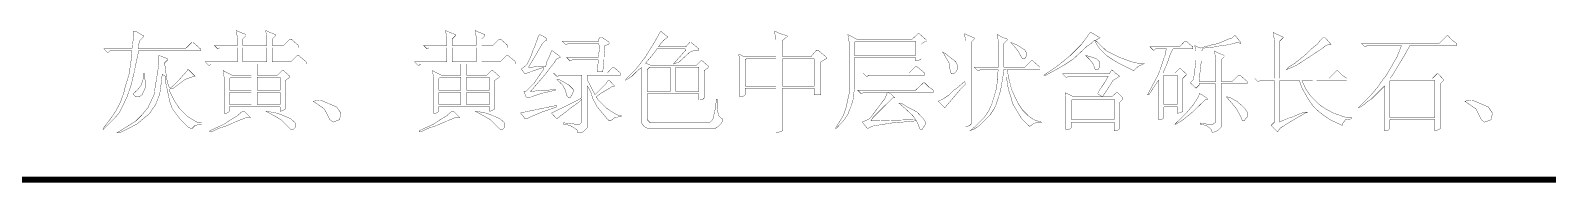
# Model space of a CAD drawing. Extents: x 94 to 452, y -72 to 1042.
# Drawn here: x 222.3 to 273, y 617.2 to 622.3 of the extents above; entities that cross this region are included whole.
import ezdxf

# ---------------------------------------------------------------- set-up
doc = ezdxf.new("R2010")
doc.units = 0
doc.header["$MEASUREMENT"] = 0
doc.layers.add('TREE_LAYER', color=7, linetype='Continuous')

msp = doc.modelspace()

# ---------------------------------------------------------------- linework, layer by layer
at = {"layer": 'TREE_LAYER'}
for points, const_width, elevation in [([(225.78607, 622.276696), (225.703717, 622.276696), (225.703717, 622.139441), (225.66254, 621.6865), (224.715481, 621.6865), (224.825285, 621.576696), (224.866462, 621.576696), (224.907638, 621.617873), (225.648815, 621.617873), (225.648815, 621.604147), (225.635089, 621.466892), (225.635089, 621.384539), (225.566462, 620.917873), (225.566462, 620.876696), (225.415481, 620.368853), (225.415481, 620.327677), (225.264501, 619.888461), (225.08607, 619.559049), (224.935089, 619.339441), (224.715481, 619.051206), (224.68803, 618.982579), (225.099795, 619.394343), (225.23705, 619.559049), (225.484109, 620.066892), (225.635089, 620.506108), (225.676266, 620.698265), (225.744893, 620.972775), (225.744893, 621.000226), (225.854697, 621.521794), (225.868423, 621.617873), (227.940972, 621.617873), (227.940972, 621.6865), (227.693913, 621.906108), (227.652736, 621.906108), (227.433129, 621.6865), (225.868423, 621.6865), (225.868423, 621.713951), (225.895874, 621.947284), (226.033129, 622.084539), (226.033129, 622.125716), (225.78607, 622.276696), (225.78607, 622.276696)], 0.01, 28), ([(229.135089, 622.304147), (229.135089, 622.304147), (229.135089, 622.290422), (229.176266, 622.070814), (229.176266, 621.796304), (229.16254, 621.796304), (228.407638, 621.796304), (228.517442, 621.6865), (228.544893, 621.6865), (228.58607, 621.727677), (229.16254, 621.727677), (229.176266, 621.713951), (229.176266, 621.247284), (229.16254, 621.247284), (228.105678, 621.247284), (228.215481, 621.137481), (228.256658, 621.137481), (228.297834, 621.178657), (229.642932, 621.178657), (229.642932, 621.164932), (229.642932, 620.808069), (229.642932, 620.808069), (228.984109, 620.808069), (228.695874, 620.959049), (228.73705, 620.71199), (228.73705, 619.531598), (228.819403, 619.531598), (228.874305, 619.559049), (228.915481, 619.600226), (228.915481, 619.737481), (228.915481, 619.751206), (230.589991, 619.751206), (230.603717, 619.737481), (230.603717, 619.600226), (230.644893, 619.600226), (230.740972, 619.641402), (230.782148, 619.668853), (230.782148, 620.629637), (230.919403, 620.725716), (230.933129, 620.739441), (230.933129, 620.766892), (230.713521, 620.959049), (230.672344, 620.959049), (230.521364, 620.808069), (229.835089, 620.808069), (229.835089, 620.808069), (229.835089, 621.164932), (229.835089, 621.178657), (231.482148, 621.178657), (231.482148, 621.247284), (231.221364, 621.466892), (231.180187, 621.466892), (230.960579, 621.247284), (230.342932, 621.247284), (230.342932, 621.247284), (230.342932, 621.713951), (230.342932, 621.727677), (231.221364, 621.727677), (231.221364, 621.796304), (230.974305, 622.015912), (230.933129, 622.015912), (230.713521, 621.796304), (230.342932, 621.796304), (230.342932, 621.796304), (230.342932, 622.015912), (230.452736, 622.125716), (230.452736, 622.166892), (230.274305, 622.23552), (230.123325, 622.304147), (230.123325, 622.304147), (230.123325, 622.290422), (230.164501, 622.070814), (230.164501, 621.796304), (230.150776, 621.796304), (229.354697, 621.796304), (229.354697, 621.796304), (229.354697, 622.015912), (229.464501, 622.125716), (229.464501, 622.166892), (229.28607, 622.23552), (229.135089, 622.304147), (229.135089, 622.304147)], 0.01, 28), ([(236.135089, 622.304147), (236.135089, 622.304147), (236.135089, 622.290422), (236.176266, 622.070814), (236.176266, 621.796304), (236.16254, 621.796304), (235.407638, 621.796304), (235.517442, 621.6865), (235.544893, 621.6865), (235.58607, 621.727677), (236.16254, 621.727677), (236.176266, 621.713951), (236.176266, 621.247284), (236.16254, 621.247284), (235.105678, 621.247284), (235.215481, 621.137481), (235.256658, 621.137481), (235.297834, 621.178657), (236.642932, 621.178657), (236.642932, 621.164932), (236.642932, 620.808069), (236.642932, 620.808069), (235.984109, 620.808069), (235.695874, 620.959049), (235.73705, 620.71199), (235.73705, 619.531598), (235.819403, 619.531598), (235.874305, 619.559049), (235.915481, 619.600226), (235.915481, 619.737481), (235.915481, 619.751206), (237.589991, 619.751206), (237.603717, 619.737481), (237.603717, 619.600226), (237.644893, 619.600226), (237.740972, 619.641402), (237.782148, 619.668853), (237.782148, 620.629637), (237.919403, 620.725716), (237.933129, 620.739441), (237.933129, 620.766892), (237.713521, 620.959049), (237.672344, 620.959049), (237.521364, 620.808069), (236.835089, 620.808069), (236.835089, 620.808069), (236.835089, 621.164932), (236.835089, 621.178657), (238.482148, 621.178657), (238.482148, 621.247284), (238.221364, 621.466892), (238.180187, 621.466892), (237.960579, 621.247284), (237.342932, 621.247284), (237.342932, 621.247284), (237.342932, 621.713951), (237.342932, 621.727677), (238.221364, 621.727677), (238.221364, 621.796304), (237.974305, 622.015912), (237.933129, 622.015912), (237.713521, 621.796304), (237.342932, 621.796304), (237.342932, 621.796304), (237.342932, 622.015912), (237.452736, 622.125716), (237.452736, 622.166892), (237.274305, 622.23552), (237.123325, 622.304147), (237.123325, 622.304147), (237.123325, 622.290422), (237.164501, 622.070814), (237.164501, 621.796304), (237.150776, 621.796304), (236.354697, 621.796304), (236.354697, 621.796304), (236.354697, 622.015912), (236.464501, 622.125716), (236.464501, 622.166892), (236.28607, 622.23552), (236.135089, 622.304147), (236.135089, 622.304147)], 0.01, 28), ([(239.278227, 622.166892), (239.264501, 622.153167), (239.23705, 622.098265), (239.154697, 621.864932), (239.044893, 621.604147), (239.017442, 621.508069), (239.017442, 621.494343), (238.866462, 621.178657), (238.784109, 621.096304), (238.68803, 621.027677), (238.68803, 620.9865), (238.784109, 620.849245), (238.797834, 620.849245), (238.976266, 620.917873), (239.415481, 621.068853), (239.415481, 621.055128), (239.415481, 620.9865), (239.374305, 620.945324), (239.08607, 620.519833), (238.825285, 620.259049), (238.756658, 620.259049), (238.825285, 620.080618), (238.893913, 620.039441), (239.333129, 620.190422), (239.813521, 620.300226), (239.813521, 620.327677), (239.78607, 620.327677), (239.552736, 620.300226), (239.346854, 620.300226), (239.017442, 620.259049), (238.976266, 620.259049), (239.415481, 620.766892), (239.78607, 621.247284), (239.840972, 621.343363), (239.868423, 621.357088), (239.964501, 621.398265), (239.964501, 621.425716), (239.950776, 621.439441), (239.717442, 621.617873), (239.676266, 621.617873), (239.635089, 621.494343), (239.525285, 621.26101), (239.497834, 621.151206), (239.484109, 621.096304), (239.305678, 621.096304), (238.948815, 621.068853), (238.907638, 621.068853), (239.223325, 621.604147), (239.374305, 621.864932), (239.484109, 621.974735), (239.525285, 621.974735), (239.525285, 622.015912), (239.38803, 622.125716), (239.278227, 622.166892), (239.278227, 622.166892)], 0.01, 28), ([(241.323325, 622.084539), (241.309599, 622.084539), (241.240972, 621.988461), (241.254697, 621.947284), (241.240972, 621.947284), (240.033129, 621.947284), (240.142932, 621.837481), (240.184109, 621.837481), (240.225285, 621.864932), (241.254697, 621.864932), (241.282148, 621.741402), (241.282148, 621.700226), (241.240972, 621.398265), (240.184109, 621.398265), (240.293913, 621.288461), (240.335089, 621.288461), (240.36254, 621.315912), (241.240972, 621.315912), (241.240972, 621.302186), (241.213521, 620.917873), (241.391952, 620.917873), (241.433129, 621.343363), (241.433129, 621.41199), (241.460579, 621.6865), (241.460579, 621.796304), (241.474305, 621.796304), (241.570383, 621.837481), (241.61156, 621.864932), (241.61156, 621.906108), (241.391952, 622.057088), (241.323325, 622.084539), (241.323325, 622.084539)], 0.01, 28), ([(243.327246, 622.276696), (243.313521, 622.262971), (243.299795, 622.23552), (243.135089, 621.933559), (242.805678, 621.398265), (242.517442, 621.027677), (242.146854, 620.657088), (242.146854, 620.629637), (242.366462, 620.766892), (242.558619, 620.959049), (242.682148, 621.055128), (242.695874, 621.055128), (242.695874, 621.055128), (242.695874, 619.202186), (242.695874, 619.188461), (242.778227, 619.078657), (242.915481, 619.01003), (245.152736, 619.01003), (245.152736, 619.023755), (245.248815, 619.078657), (245.344893, 619.174735), (245.399795, 619.270814), (245.399795, 619.339441), (245.372344, 619.339441), (245.26254, 619.449245), (245.221364, 619.668853), (245.221364, 619.998265), (245.180187, 619.998265), (245.180187, 619.888461), (245.152736, 619.696304), (245.152736, 619.668853), (245.070383, 619.31199), (244.960579, 619.202186), (242.984109, 619.202186), (242.874305, 619.31199), (242.874305, 620.176696), (242.88803, 620.190422), (244.589991, 620.190422), (244.603717, 620.176696), (244.603717, 619.970814), (244.644893, 619.970814), (244.740972, 619.998265), (244.782148, 620.039441), (244.782148, 620.959049), (244.919403, 621.055128), (244.933129, 621.068853), (244.933129, 621.096304), (244.713521, 621.288461), (244.672344, 621.288461), (244.521364, 621.137481), (242.984109, 621.137481), (242.833129, 621.206108), (242.819403, 621.206108), (243.066462, 621.494343), (243.203717, 621.6865), (244.150776, 621.6865), (244.164501, 621.645324), (243.752736, 621.178657), (243.944893, 621.247284), (244.301756, 621.576696), (244.480187, 621.645324), (244.603717, 621.645324), (244.603717, 621.6865), (244.342932, 621.906108), (244.301756, 621.906108), (244.164501, 621.755128), (243.272344, 621.755128), (243.258619, 621.768853), (243.423325, 621.974735), (243.574305, 622.084539), (243.327246, 622.276696), (243.327246, 622.276696)], 0.01, 28), ([(247.156658, 622.276696), (247.142932, 622.276696), (247.142932, 622.208069), (247.184109, 621.988461), (247.184109, 621.439441), (247.184109, 621.425716), (246.113521, 621.425716), (245.948815, 621.508069), (245.935089, 621.508069), (245.935089, 621.494343), (245.976266, 621.329637), (245.976266, 620.080618), (246.058619, 620.080618), (246.113521, 620.108069), (246.154697, 620.149245), (246.154697, 620.368853), (246.168423, 620.368853), (247.184109, 620.368853), (247.184109, 620.368853), (247.184109, 618.872775), (247.225285, 618.872775), (247.348815, 618.913951), (247.403717, 618.941402), (247.403717, 620.368853), (247.403717, 620.368853), (248.460579, 620.368853), (248.460579, 620.368853), (248.460579, 620.149245), (248.680187, 620.149245), (248.680187, 621.247284), (248.858619, 621.357088), (248.872344, 621.357088), (248.872344, 621.398265), (248.735089, 621.521794), (248.584109, 621.645324), (248.542932, 621.645324), (248.350776, 621.425716), (247.403717, 621.425716), (247.403717, 621.439441), (247.403717, 621.974735), (247.540972, 622.084539), (247.554697, 622.084539), (247.554697, 622.125716), (247.335089, 622.194343), (247.321364, 622.194343), (247.156658, 622.276696), (247.156658, 622.276696)], 0.01, 28), ([(251.974305, 622.194343), (251.933129, 622.194343), (251.740972, 622.015912), (249.874305, 622.015912), (249.58607, 622.166892), (249.627246, 621.919833), (249.627246, 620.176696), (249.544893, 619.806108), (249.544893, 619.778657), (249.435089, 619.449245), (249.325285, 619.270814), (249.18803, 619.051206), (249.18803, 619.01003), (249.448815, 619.284539), (249.58607, 619.490422), (249.695874, 619.764932), (249.764501, 619.998265), (249.778227, 620.162971), (249.805678, 620.327677), (249.805678, 621.384539), (249.805678, 621.398265), (251.850776, 621.398265), (251.850776, 621.384539), (251.850776, 621.288461), (251.891952, 621.288461), (251.98803, 621.315912), (252.042932, 621.357088), (252.042932, 621.837481), (252.11156, 621.906108), (252.221364, 621.947284), (252.221364, 621.974735), (251.974305, 622.194343), (251.974305, 622.194343)], 0.01, 28), ([(249.833129, 621.933559), (249.846854, 621.947284), (251.850776, 621.947284), (251.850776, 621.933559), (251.850776, 621.466892), (251.850776, 621.466892), (249.805678, 621.466892), (249.805678, 621.466892), (249.805678, 621.906108), (249.833129, 621.933559), (249.833129, 621.933559)], 0.01, 28), ([(253.497834, 622.194343), (253.484109, 622.194343), (253.484109, 622.180618), (253.525285, 621.96101), (253.525285, 620.533559), (253.525285, 620.533559), (253.51156, 620.533559), (253.484109, 620.588461), (253.250776, 620.382579), (253.127246, 620.300226), (252.96254, 620.13552), (252.756658, 619.998265), (252.605678, 619.929637), (252.825285, 619.71003), (253.346854, 620.327677), (253.525285, 620.506108), (253.525285, 620.506108), (253.525285, 619.092382), (253.593913, 619.092382), (253.66254, 619.119833), (253.703717, 619.16101), (253.703717, 621.906108), (253.813521, 622.015912), (253.813521, 622.057088), (253.635089, 622.125716), (253.497834, 622.194343), (253.497834, 622.194343)], 0.01, 28), ([(254.595874, 622.166892), (254.582148, 622.166892), (254.582148, 622.139441), (254.623325, 621.919833), (254.623325, 621.137481), (254.623325, 621.137481), (254.623325, 621.068853), (254.609599, 621.068853), (253.813521, 621.068853), (253.923325, 620.959049), (253.964501, 620.959049), (254.005678, 620.9865), (254.609599, 620.9865), (254.609599, 620.9865), (254.595874, 620.780618), (254.595874, 620.780618), (254.595874, 620.725716), (254.595874, 620.71199), (254.595874, 620.657088), (254.582148, 620.657088), (254.582148, 620.574735), (254.540972, 620.313951), (254.48607, 620.121794), (254.472344, 620.066892), (254.431168, 619.957088), (254.403717, 619.847284), (254.293913, 619.600226), (254.142932, 619.380618), (253.840972, 619.078657), (253.676266, 618.941402), (253.78607, 618.982579), (253.991952, 619.119833), (254.335089, 619.462971), (254.472344, 619.668853), (254.499795, 619.723755), (254.554697, 619.847284), (254.554697, 619.86101), (254.691952, 620.2865), (254.733129, 620.533559), (254.774305, 620.780618), (254.78803, 620.972775), (254.78803, 620.9865), (254.870383, 620.9865), (254.884109, 620.9865), (254.884109, 620.753167), (254.91156, 620.588461), (254.952736, 620.327677), (254.993913, 620.190422), (254.993913, 620.176696), (255.021364, 620.13552), (255.089991, 619.86101), (255.282148, 619.531598), (255.391952, 619.353167), (255.652736, 619.092382), (255.680187, 619.092382), (255.76254, 619.16101), (255.858619, 619.202186), (256.050776, 619.202186), (256.050776, 619.229637), (255.789991, 619.31199), (255.61156, 619.449245), (255.419403, 619.641402), (255.282148, 619.847284), (255.06254, 620.313951), (254.993913, 620.588461), (254.993913, 620.602186), (254.966462, 620.684539), (254.966462, 620.698265), (254.91156, 620.9865), (254.925285, 620.9865), (256.009599, 620.9865), (256.009599, 621.068853), (255.76254, 621.288461), (255.721364, 621.288461), (255.501756, 621.068853), (254.801756, 621.068853), (254.801756, 621.096304), (254.801756, 621.137481), (254.801756, 621.864932), (254.91156, 621.974735), (254.91156, 622.015912), (254.733129, 622.084539), (254.595874, 622.166892), (254.595874, 622.166892)], 0.01, 28), ([(257.725285, 622.23552), (257.684109, 622.23552), (257.670383, 622.221794), (257.533129, 622.015912), (257.395874, 621.837481), (257.01156, 621.453167), (256.572344, 621.096304), (256.146854, 620.808069), (256.215481, 620.808069), (256.613521, 621.027677), (256.805678, 621.137481), (257.135089, 621.357088), (257.574305, 621.768853), (257.615481, 621.796304), (257.71156, 621.864932), (257.835089, 621.974735), (257.931168, 621.796304), (258.013521, 621.6865), (258.246854, 621.453167), (258.452736, 621.315912), (258.617442, 621.219833), (259.139011, 620.959049), (259.289991, 621.096304), (259.468423, 621.178657), (259.509599, 621.178657), (259.509599, 621.206108), (259.276266, 621.206108), (259.097834, 621.247284), (259.070383, 621.247284), (258.905678, 621.315912), (258.672344, 621.398265), (258.233129, 621.617873), (257.86254, 621.974735), (258.013521, 622.057088), (257.725285, 622.23552), (257.725285, 622.23552)], 0.01, 28), ([(260.895874, 621.947284), (260.854697, 621.947284), (260.676266, 621.755128), (259.68803, 621.755128), (259.797834, 621.645324), (259.825285, 621.645324), (259.866462, 621.6865), (260.223325, 621.6865), (260.23705, 621.6865), (260.195874, 621.549245), (260.195874, 621.494343), (259.976266, 620.849245), (259.715481, 620.355128), (259.605678, 620.149245), (259.605678, 620.149245), (259.646854, 620.149245), (259.660579, 620.162971), (259.866462, 620.478657), (259.976266, 620.643363), (259.976266, 620.643363), (259.976266, 619.31199), (260.058619, 619.31199), (260.113521, 619.339441), (260.154697, 619.380618), (260.154697, 619.737481), (260.168423, 619.751206), (260.593913, 619.751206), (260.593913, 619.737481), (260.593913, 619.531598), (260.635089, 619.531598), (260.731168, 619.559049), (260.78607, 619.600226), (260.78607, 620.698265), (260.895874, 620.808069), (260.895874, 620.849245), (260.703717, 621.027677), (260.676266, 621.027677), (260.525285, 620.876696), (260.127246, 620.876696), (260.127246, 620.890422), (260.264501, 621.206108), (260.374305, 621.53552), (260.456658, 621.6865), (261.115481, 621.6865), (261.115481, 621.755128), (260.895874, 621.947284), (260.895874, 621.947284)], 0.01, 28), ([(262.542932, 622.125716), (262.501756, 622.125716), (262.419403, 622.043363), (262.309599, 622.015912), (261.966462, 621.864932), (261.760579, 621.823755), (261.36254, 621.713951), (261.184109, 621.796304), (261.225285, 621.617873), (261.225285, 621.302186), (261.142932, 620.657088), (261.033129, 620.547284), (261.225285, 620.368853), (261.335089, 620.478657), (261.335089, 620.519833), (261.870383, 620.519833), (261.884109, 620.506108), (261.884109, 619.229637), (261.801756, 619.16101), (261.595874, 619.16101), (261.36254, 619.202186), (261.36254, 619.16101), (261.554697, 619.119833), (261.664501, 619.051206), (261.733129, 618.982579), (261.774305, 618.872775), (261.884109, 618.913951), (261.980187, 618.968853), (262.06254, 619.051206), (262.06254, 620.506108), (262.06254, 620.519833), (262.940972, 620.519833), (262.940972, 620.588461), (262.693913, 620.808069), (262.652736, 620.808069), (262.433129, 620.588461), (262.06254, 620.588461), (262.06254, 620.588461), (262.06254, 621.315912), (262.172344, 621.425716), (262.172344, 621.466892), (261.993913, 621.53552), (261.842932, 621.617873), (261.842932, 621.617873), (261.842932, 621.590422), (261.884109, 621.370814), (261.884109, 620.588461), (261.870383, 620.588461), (261.335089, 620.588461), (261.335089, 620.684539), (261.403717, 621.288461), (261.403717, 621.617873), (261.444893, 621.645324), (261.444893, 621.6865), (261.444893, 621.6865), (261.540972, 621.727677), (261.897834, 621.755128), (261.993913, 621.782579), (262.144893, 621.796304), (262.48803, 621.864932), (262.61156, 621.906108), (262.721364, 621.864932), (262.721364, 621.906108), (262.707638, 621.919833), (262.542932, 622.125716), (262.542932, 622.125716)], 0.01, 28), ([(263.805678, 622.23552), (263.805678, 622.23552), (263.805678, 622.208069), (263.846854, 621.988461), (263.846854, 620.698265), (263.833129, 620.698265), (263.18803, 620.698265), (263.297834, 620.588461), (263.325285, 620.588461), (263.366462, 620.629637), (263.833129, 620.629637), (263.846854, 620.615912), (263.846854, 619.229637), (263.73705, 619.119833), (263.956658, 618.900226), (264.025285, 619.01003), (264.039011, 619.023755), (264.244893, 619.16101), (264.615481, 619.380618), (264.876266, 619.531598), (264.944893, 619.559049), (264.86254, 619.559049), (264.752736, 619.531598), (264.395874, 619.380618), (264.368423, 619.380618), (264.093913, 619.270814), (264.025285, 619.229637), (264.025285, 619.243363), (264.025285, 620.615912), (264.025285, 620.629637), (264.684109, 620.629637), (264.684109, 620.615912), (264.752736, 620.41003), (264.780187, 620.355128), (264.972344, 620.01199), (265.150776, 619.751206), (265.356658, 619.559049), (265.699795, 619.31199), (266.11156, 619.119833), (266.11156, 619.16101), (266.221364, 619.31199), (266.440972, 619.339441), (266.440972, 619.380618), (266.248815, 619.380618), (265.823325, 619.531598), (265.56254, 619.668853), (265.342932, 619.819833), (265.068423, 620.094343), (264.903717, 620.327677), (264.766462, 620.615912), (266.26254, 620.629637), (266.26254, 620.698265), (266.11156, 620.808069), (265.960579, 620.959049), (265.933129, 620.959049), (265.672344, 620.698265), (264.025285, 620.698265), (264.025285, 620.698265), (264.025285, 621.947284), (264.135089, 622.057088), (264.135089, 622.084539), (263.956658, 622.166892), (263.805678, 622.23552), (263.805678, 622.23552)], 0.01, 28), ([(265.521364, 622.084539), (265.493913, 622.084539), (265.370383, 621.96101), (265.274305, 621.837481), (265.054697, 621.659049), (264.889991, 621.494343), (264.533129, 621.206108), (264.313521, 621.068853), (264.244893, 620.9865), (264.58803, 621.137481), (265.425285, 621.6865), (265.56254, 621.796304), (265.672344, 621.837481), (265.740972, 621.837481), (265.521364, 622.084539), (265.521364, 622.084539)], 0.01, 28), ([(269.652736, 622.125716), (269.61156, 622.125716), (269.350776, 621.864932), (266.756658, 621.864932), (266.866462, 621.755128), (266.907638, 621.755128), (266.935089, 621.796304), (268.08803, 621.796304), (268.08803, 621.782579), (267.950776, 621.425716), (267.593913, 620.808069), (267.484109, 620.670814), (267.305678, 620.41003), (267.08607, 620.149245), (266.646854, 619.71003), (266.756658, 619.751206), (266.976266, 619.929637), (267.08607, 619.998265), (267.525285, 620.437481), (267.525285, 620.437481), (267.525285, 618.941402), (267.607638, 618.941402), (267.66254, 618.968853), (267.703717, 619.01003), (267.703717, 619.298265), (267.717442, 619.31199), (269.199795, 619.31199), (269.213521, 619.298265), (269.213521, 618.941402), (269.254697, 618.941402), (269.350776, 618.982579), (269.391952, 619.01003), (269.391952, 620.519833), (269.501756, 620.629637), (269.501756, 620.657088), (269.323325, 620.849245), (269.282148, 620.849245), (269.131168, 620.698265), (267.731168, 620.698265), (267.717442, 620.71199), (267.813521, 620.83552), (268.142932, 621.384539), (268.170383, 621.425716), (268.376266, 621.796304), (269.940972, 621.796304), (269.940972, 621.864932), (269.789991, 621.974735), (269.652736, 622.125716), (269.652736, 622.125716)], 0.01, 28), ([(226.554697, 621.466892), (226.554697, 621.466892), (226.554697, 621.192382), (226.417442, 620.341402), (226.403717, 620.176696), (226.184109, 619.71003), (225.964501, 619.449245), (225.772344, 619.257088), (225.154697, 618.872775), (225.250776, 618.872775), (225.813521, 619.16101), (226.225285, 619.504147), (226.444893, 619.819833), (226.582148, 620.176696), (226.623325, 620.492382), (226.664501, 620.83552), (226.774305, 620.766892), (226.774305, 620.574735), (226.815481, 620.396304), (226.91156, 619.929637), (227.007638, 619.668853), (227.035089, 619.627677), (227.240972, 619.353167), (227.542932, 619.051206), (227.639011, 619.01003), (227.652736, 619.01003), (227.76254, 619.119833), (227.982148, 619.16101), (227.982148, 619.202186), (227.872344, 619.202186), (227.501756, 619.421794), (227.240972, 619.682579), (227.06254, 619.957088), (226.91156, 620.259049), (226.91156, 620.327677), (226.925285, 620.341402), (227.035089, 620.368853), (227.419403, 620.657088), (227.721364, 620.766892), (227.76254, 620.766892), (227.542932, 620.9865), (227.501756, 620.9865), (227.501756, 620.959049), (227.213521, 620.629637), (227.048815, 620.464932), (226.925285, 620.368853), (226.870383, 620.451206), (226.801756, 620.725716), (226.774305, 621.041402), (226.733129, 621.206108), (226.733129, 621.206108), (226.842932, 621.315912), (226.842932, 621.357088), (226.554697, 621.466892), (226.554697, 621.466892)], 0.01, 28), ([(229.354697, 621.713951), (229.354697, 621.727677), (230.150776, 621.727677), (230.164501, 621.713951), (230.164501, 621.247284), (230.150776, 621.247284), (229.354697, 621.247284), (229.354697, 621.247284), (229.354697, 621.713951), (229.354697, 621.713951)], 0.01, 28), ([(236.354697, 621.713951), (236.354697, 621.727677), (237.150776, 621.727677), (237.164501, 621.713951), (237.164501, 621.247284), (237.150776, 621.247284), (236.354697, 621.247284), (236.354697, 621.247284), (236.354697, 621.713951), (236.354697, 621.713951)], 0.01, 28), ([(252.756658, 621.576696), (252.756658, 621.576696), (252.770383, 621.562971), (252.976266, 621.206108), (253.003717, 620.972775), (253.044893, 620.849245), (253.044893, 620.849245), (253.127246, 620.849245), (253.209599, 620.931598), (253.264501, 621.027677), (253.264501, 621.11003), (253.195874, 621.247284), (253.168423, 621.274735), (252.976266, 621.425716), (252.839011, 621.53552), (252.756658, 621.576696), (252.756658, 621.576696)], 0.01, 28), ([(255.035089, 621.906108), (255.021364, 621.906108), (255.144893, 621.782579), (255.282148, 621.604147), (255.364501, 621.453167), (255.419403, 621.357088), (255.433129, 621.357088), (255.501756, 621.357088), (255.570383, 621.466892), (255.570383, 621.53552), (255.501756, 621.645324), (255.282148, 621.796304), (255.035089, 621.906108), (255.035089, 621.906108)], 0.01, 28), ([(257.546854, 621.466892), (257.533129, 621.466892), (257.656658, 621.343363), (257.793913, 621.178657), (257.835089, 621.027677), (257.86254, 620.9865), (257.944893, 620.9865), (258.013521, 621.096304), (258.013521, 621.247284), (257.889991, 621.357088), (257.697834, 621.425716), (257.642932, 621.439441), (257.546854, 621.466892), (257.546854, 621.466892)], 0.01, 28), ([(241.76254, 621.068853), (241.721364, 621.068853), (241.542932, 620.876696), (239.744893, 620.876696), (239.854697, 620.766892), (239.895874, 620.766892), (239.923325, 620.808069), (240.691952, 620.808069), (240.691952, 620.808069), (240.691952, 620.053167), (240.568423, 619.970814), (239.676266, 619.531598), (239.854697, 619.339441), (240.348815, 619.723755), (240.582148, 619.888461), (240.691952, 619.998265), (240.691952, 619.998265), (240.691952, 619.229637), (240.623325, 619.16101), (240.472344, 619.16101), (240.115481, 619.202186), (240.074305, 619.202186), (240.074305, 619.16101), (240.293913, 619.119833), (240.472344, 619.01003), (240.554697, 618.941402), (240.554697, 618.872775), (240.623325, 618.872775), (240.733129, 618.900226), (240.884109, 619.051206), (240.884109, 620.423755), (240.884109, 620.437481), (240.993913, 620.231598), (241.06254, 620.01199), (241.199795, 619.751206), (241.529207, 619.353167), (241.61156, 619.270814), (241.652736, 619.270814), (241.789991, 619.380618), (242.009599, 619.421794), (242.009599, 619.449245), (241.899795, 619.462971), (241.721364, 619.559049), (241.501756, 619.71003), (241.240972, 619.970814), (241.172344, 620.080618), (241.323325, 620.190422), (241.666462, 620.396304), (241.680187, 620.41003), (241.789991, 620.41003), (241.789991, 620.437481), (241.61156, 620.629637), (241.570383, 620.629637), (241.501756, 620.519833), (241.131168, 620.149245), (240.884109, 620.629637), (240.884109, 620.808069), (240.884109, 620.808069), (241.982148, 620.808069), (241.982148, 620.876696), (241.76254, 621.068853), (241.76254, 621.068853)], 0.01, 28), ([(242.942932, 621.055128), (242.956658, 621.068853), (243.642932, 621.068853), (243.642932, 621.055128), (243.642932, 620.259049), (243.642932, 620.259049), (242.88803, 620.259049), (242.874305, 620.259049), (242.874305, 620.9865), (242.942932, 621.055128), (242.942932, 621.055128)], 0.01, 28), ([(243.835089, 621.055128), (243.835089, 621.068853), (244.589991, 621.068853), (244.603717, 621.055128), (244.603717, 620.259049), (244.589991, 620.259049), (243.835089, 620.259049), (243.835089, 620.259049), (243.835089, 621.055128), (243.835089, 621.055128)], 0.01, 28), ([(246.195874, 621.357088), (246.195874, 621.357088), (247.184109, 621.357088), (247.184109, 621.357088), (247.184109, 620.451206), (247.184109, 620.437481), (246.168423, 620.437481), (246.154697, 620.451206), (246.154697, 621.315912), (246.195874, 621.357088), (246.195874, 621.357088)], 0.01, 28), ([(247.403717, 621.357088), (247.403717, 621.357088), (248.460579, 621.357088), (248.460579, 621.357088), (248.460579, 620.451206), (248.460579, 620.437481), (247.403717, 620.437481), (247.403717, 620.451206), (247.403717, 621.357088), (247.403717, 621.357088)], 0.01, 28), ([(251.891952, 621.096304), (251.850776, 621.096304), (251.631168, 620.876696), (250.093913, 620.876696), (250.203717, 620.766892), (250.244893, 620.766892), (250.28607, 620.808069), (252.152736, 620.808069), (252.152736, 620.876696), (251.891952, 621.096304), (251.891952, 621.096304)], 0.01, 28), ([(258.41156, 620.9865), (258.329207, 620.849245), (256.764501, 620.849245), (256.874305, 620.739441), (256.915481, 620.739441), (256.956658, 620.766892), (258.28803, 620.766892), (258.28803, 620.766892), (258.191952, 620.588461), (257.972344, 620.259049), (257.944893, 620.190422), (257.944893, 620.176696), (258.054697, 620.108069), (258.082148, 620.080618), (258.082148, 620.080618), (257.135089, 620.080618), (256.846854, 620.217873), (256.874305, 619.984539), (256.874305, 618.982579), (256.970383, 618.982579), (257.025285, 619.01003), (257.066462, 619.051206), (257.066462, 619.229637), (257.066462, 619.229637), (258.480187, 619.229637), (258.493913, 619.229637), (258.493913, 618.941402), (258.535089, 618.941402), (258.631168, 618.968853), (258.672344, 619.01003), (258.672344, 619.888461), (258.782148, 619.998265), (258.782148, 620.039441), (258.603717, 620.217873), (258.56254, 620.217873), (258.41156, 620.080618), (258.095874, 620.080618), (258.095874, 620.080618), (258.191952, 620.217873), (258.452736, 620.629637), (258.672344, 620.766892), (258.56254, 620.849245), (258.41156, 620.9865), (258.41156, 620.9865)], 0.01, 28), ([(226.074305, 620.876696), (226.033129, 620.876696), (226.033129, 620.698265), (225.964501, 620.478657), (225.854697, 620.327677), (225.703717, 620.190422), (225.703717, 620.149245), (225.78607, 620.080618), (225.895874, 620.080618), (225.991952, 620.149245), (226.074305, 620.327677), (226.115481, 620.437481), (226.115481, 620.56101), (226.074305, 620.698265), (226.074305, 620.876696), (226.074305, 620.876696)], 0.01, 28), ([(228.942932, 620.725716), (228.956658, 620.739441), (229.642932, 620.739441), (229.642932, 620.725716), (229.642932, 620.300226), (229.642932, 620.300226), (228.915481, 620.300226), (228.915481, 620.300226), (228.915481, 620.698265), (228.942932, 620.725716), (228.942932, 620.725716)], 0.01, 28), ([(229.835089, 620.725716), (229.835089, 620.739441), (230.589991, 620.739441), (230.603717, 620.725716), (230.603717, 620.300226), (230.589991, 620.300226), (229.835089, 620.300226), (229.835089, 620.300226), (229.835089, 620.725716), (229.835089, 620.725716)], 0.01, 28), ([(235.942932, 620.725716), (235.956658, 620.739441), (236.642932, 620.739441), (236.642932, 620.725716), (236.642932, 620.300226), (236.642932, 620.300226), (235.915481, 620.300226), (235.915481, 620.300226), (235.915481, 620.698265), (235.942932, 620.725716), (235.942932, 620.725716)], 0.01, 28), ([(236.835089, 620.725716), (236.835089, 620.739441), (237.589991, 620.739441), (237.603717, 620.725716), (237.603717, 620.300226), (237.589991, 620.300226), (236.835089, 620.300226), (236.835089, 620.300226), (236.835089, 620.725716), (236.835089, 620.725716)], 0.01, 28), ([(239.93705, 620.657088), (239.854697, 620.657088), (240.046854, 620.478657), (240.142932, 620.300226), (240.184109, 620.13552), (240.252736, 620.039441), (240.293913, 620.039441), (240.36254, 620.149245), (240.403717, 620.245324), (240.403717, 620.327677), (240.252736, 620.478657), (239.93705, 620.657088), (239.93705, 620.657088)], 0.01, 28), ([(252.152736, 620.547284), (252.11156, 620.547284), (251.850776, 620.300226), (249.915481, 620.300226), (250.025285, 620.190422), (250.066462, 620.190422), (250.093913, 620.217873), (250.903717, 620.217873), (250.903717, 620.217873), (250.835089, 620.039441), (250.327246, 619.353167), (250.28607, 619.325716), (250.066462, 619.229637), (250.244893, 619.01003), (250.395874, 619.092382), (250.725285, 619.147284), (251.068423, 619.202186), (251.123325, 619.202186), (251.850776, 619.270814), (251.823325, 619.31199), (250.848815, 619.284539), (250.835089, 619.284539), (250.519403, 619.270814), (250.519403, 619.270814), (250.368423, 619.270814), (250.354697, 619.270814), (250.423325, 619.380618), (251.082148, 620.039441), (251.164501, 620.039441), (251.013521, 620.190422), (250.931168, 620.217873), (250.931168, 620.217873), (250.931168, 620.217873), (252.440972, 620.217873), (252.440972, 620.300226), (252.289991, 620.41003), (252.152736, 620.547284), (252.152736, 620.547284)], 0.01, 28), ([(260.154697, 620.808069), (260.168423, 620.808069), (260.593913, 620.808069), (260.593913, 620.808069), (260.593913, 619.819833), (260.593913, 619.819833), (260.168423, 619.819833), (260.154697, 619.819833), (260.154697, 620.808069), (260.154697, 620.808069)], 0.01, 28), ([(267.703717, 620.615912), (267.717442, 620.629637), (269.199795, 620.629637), (269.213521, 620.615912), (269.213521, 619.380618), (269.199795, 619.380618), (267.717442, 619.380618), (267.703717, 619.380618), (267.703717, 620.615912), (267.703717, 620.615912)], 0.01, 28), ([(228.915481, 620.217873), (228.915481, 620.217873), (229.642932, 620.217873), (229.642932, 620.217873), (229.642932, 619.819833), (229.642932, 619.819833), (228.915481, 619.819833), (228.915481, 619.819833), (228.915481, 620.217873), (228.915481, 620.217873)], 0.01, 28), ([(229.835089, 620.217873), (229.835089, 620.217873), (230.589991, 620.217873), (230.603717, 620.217873), (230.603717, 619.819833), (230.589991, 619.819833), (229.835089, 619.819833), (229.835089, 619.819833), (229.835089, 620.217873), (229.835089, 620.217873)], 0.01, 28), ([(231.948815, 619.970814), (231.921364, 619.970814), (231.715481, 619.929637), (232.08607, 619.668853), (232.264501, 619.31199), (232.374305, 619.229637), (232.593913, 619.31199), (232.635089, 619.531598), (232.497834, 619.737481), (231.948815, 619.970814), (231.948815, 619.970814)], 0.01, 28), ([(235.915481, 620.217873), (235.915481, 620.217873), (236.642932, 620.217873), (236.642932, 620.217873), (236.642932, 619.819833), (236.642932, 619.819833), (235.915481, 619.819833), (235.915481, 619.819833), (235.915481, 620.217873), (235.915481, 620.217873)], 0.01, 28), ([(236.835089, 620.217873), (236.835089, 620.217873), (237.589991, 620.217873), (237.603717, 620.217873), (237.603717, 619.819833), (237.589991, 619.819833), (236.835089, 619.819833), (236.835089, 619.819833), (236.835089, 620.217873), (236.835089, 620.217873)], 0.01, 28), ([(257.093913, 619.998265), (257.093913, 619.998265), (258.480187, 619.998265), (258.493913, 619.998265), (258.493913, 619.31199), (258.480187, 619.31199), (257.066462, 619.31199), (257.066462, 619.31199), (257.066462, 619.970814), (257.093913, 619.998265), (257.093913, 619.998265)], 0.01, 28), ([(261.335089, 620.190422), (261.335089, 620.190422), (261.321364, 620.108069), (261.142932, 619.819833), (260.923325, 619.559049), (260.525285, 619.16101), (260.566462, 619.16101), (260.580187, 619.174735), (260.758619, 619.284539), (260.950776, 619.43552), (261.101756, 619.559049), (261.554697, 619.998265), (261.623325, 619.998265), (261.568423, 620.053167), (261.417442, 620.149245), (261.335089, 620.190422), (261.335089, 620.190422)], 0.01, 28), ([(262.254697, 620.080618), (262.240972, 620.080618), (262.584109, 619.668853), (262.721364, 619.408069), (262.76254, 619.31199), (262.789991, 619.270814), (262.831168, 619.270814), (262.940972, 619.408069), (262.940972, 619.559049), (262.872344, 619.668853), (262.735089, 619.806108), (262.584109, 619.929637), (262.391952, 620.039441), (262.254697, 620.080618), (262.254697, 620.080618)], 0.01, 28), ([(270.448815, 619.970814), (270.421364, 619.970814), (270.215481, 619.929637), (270.58607, 619.668853), (270.764501, 619.31199), (270.874305, 619.229637), (271.093913, 619.31199), (271.135089, 619.531598), (270.997834, 619.737481), (270.448815, 619.970814), (270.448815, 619.970814)], 0.01, 28), ([(229.395874, 619.600226), (229.354697, 619.600226), (229.148815, 619.421794), (228.956658, 619.31199), (228.73705, 619.16101), (228.256658, 618.941402), (228.256658, 618.900226), (228.339011, 618.913951), (228.558619, 619.023755), (228.778227, 619.092382), (229.093913, 619.229637), (229.464501, 619.380618), (229.615481, 619.380618), (229.395874, 619.600226), (229.395874, 619.600226)], 0.01, 28), ([(230.13705, 619.600226), (230.123325, 619.600226), (230.466462, 619.408069), (230.631168, 619.31199), (230.960579, 618.982579), (231.042932, 618.982579), (231.11156, 619.051206), (231.11156, 619.202186), (230.960579, 619.339441), (230.713521, 619.449245), (230.493913, 619.531598), (230.41156, 619.545324), (230.13705, 619.600226), (230.13705, 619.600226)], 0.01, 28), ([(236.395874, 619.600226), (236.354697, 619.600226), (236.148815, 619.421794), (235.956658, 619.31199), (235.73705, 619.16101), (235.256658, 618.941402), (235.256658, 618.900226), (235.339011, 618.913951), (235.558619, 619.023755), (235.778227, 619.092382), (236.093913, 619.229637), (236.464501, 619.380618), (236.615481, 619.380618), (236.395874, 619.600226), (236.395874, 619.600226)], 0.01, 28), ([(237.13705, 619.600226), (237.123325, 619.600226), (237.466462, 619.408069), (237.631168, 619.31199), (237.960579, 618.982579), (238.042932, 618.982579), (238.11156, 619.051206), (238.11156, 619.202186), (237.960579, 619.339441), (237.713521, 619.449245), (237.493913, 619.531598), (237.41156, 619.545324), (237.13705, 619.600226), (237.13705, 619.600226)], 0.01, 28), ([(239.854697, 619.778657), (239.799795, 619.778657), (238.742932, 619.559049), (238.646854, 619.559049), (238.646854, 619.531598), (238.797834, 619.339441), (238.839011, 619.339441), (239.017442, 619.421794), (239.333129, 619.559049), (239.580187, 619.641402), (239.840972, 619.737481), (239.854697, 619.751206), (239.854697, 619.778657), (239.854697, 619.778657)], 0.01, 28), ([(251.384109, 619.86101), (251.301756, 619.86101), (251.521364, 619.668853), (251.754697, 619.449245), (251.864501, 619.298265), (251.933129, 619.16101), (252.001756, 618.982579), (252.070383, 618.982579), (252.180187, 619.16101), (252.180187, 619.229637), (252.11156, 619.339441), (251.891952, 619.572775), (251.548815, 619.751206), (251.384109, 619.86101), (251.384109, 619.86101)], 0.01, 28), ([(221.22612, 617.294139), (399.22612, 617.294139)], 0.2, 178)]:
    msp.add_lwpolyline(points, dxfattribs=dict(at, const_width=const_width, elevation=elevation))

doc.saveas('drawing.dxf')
